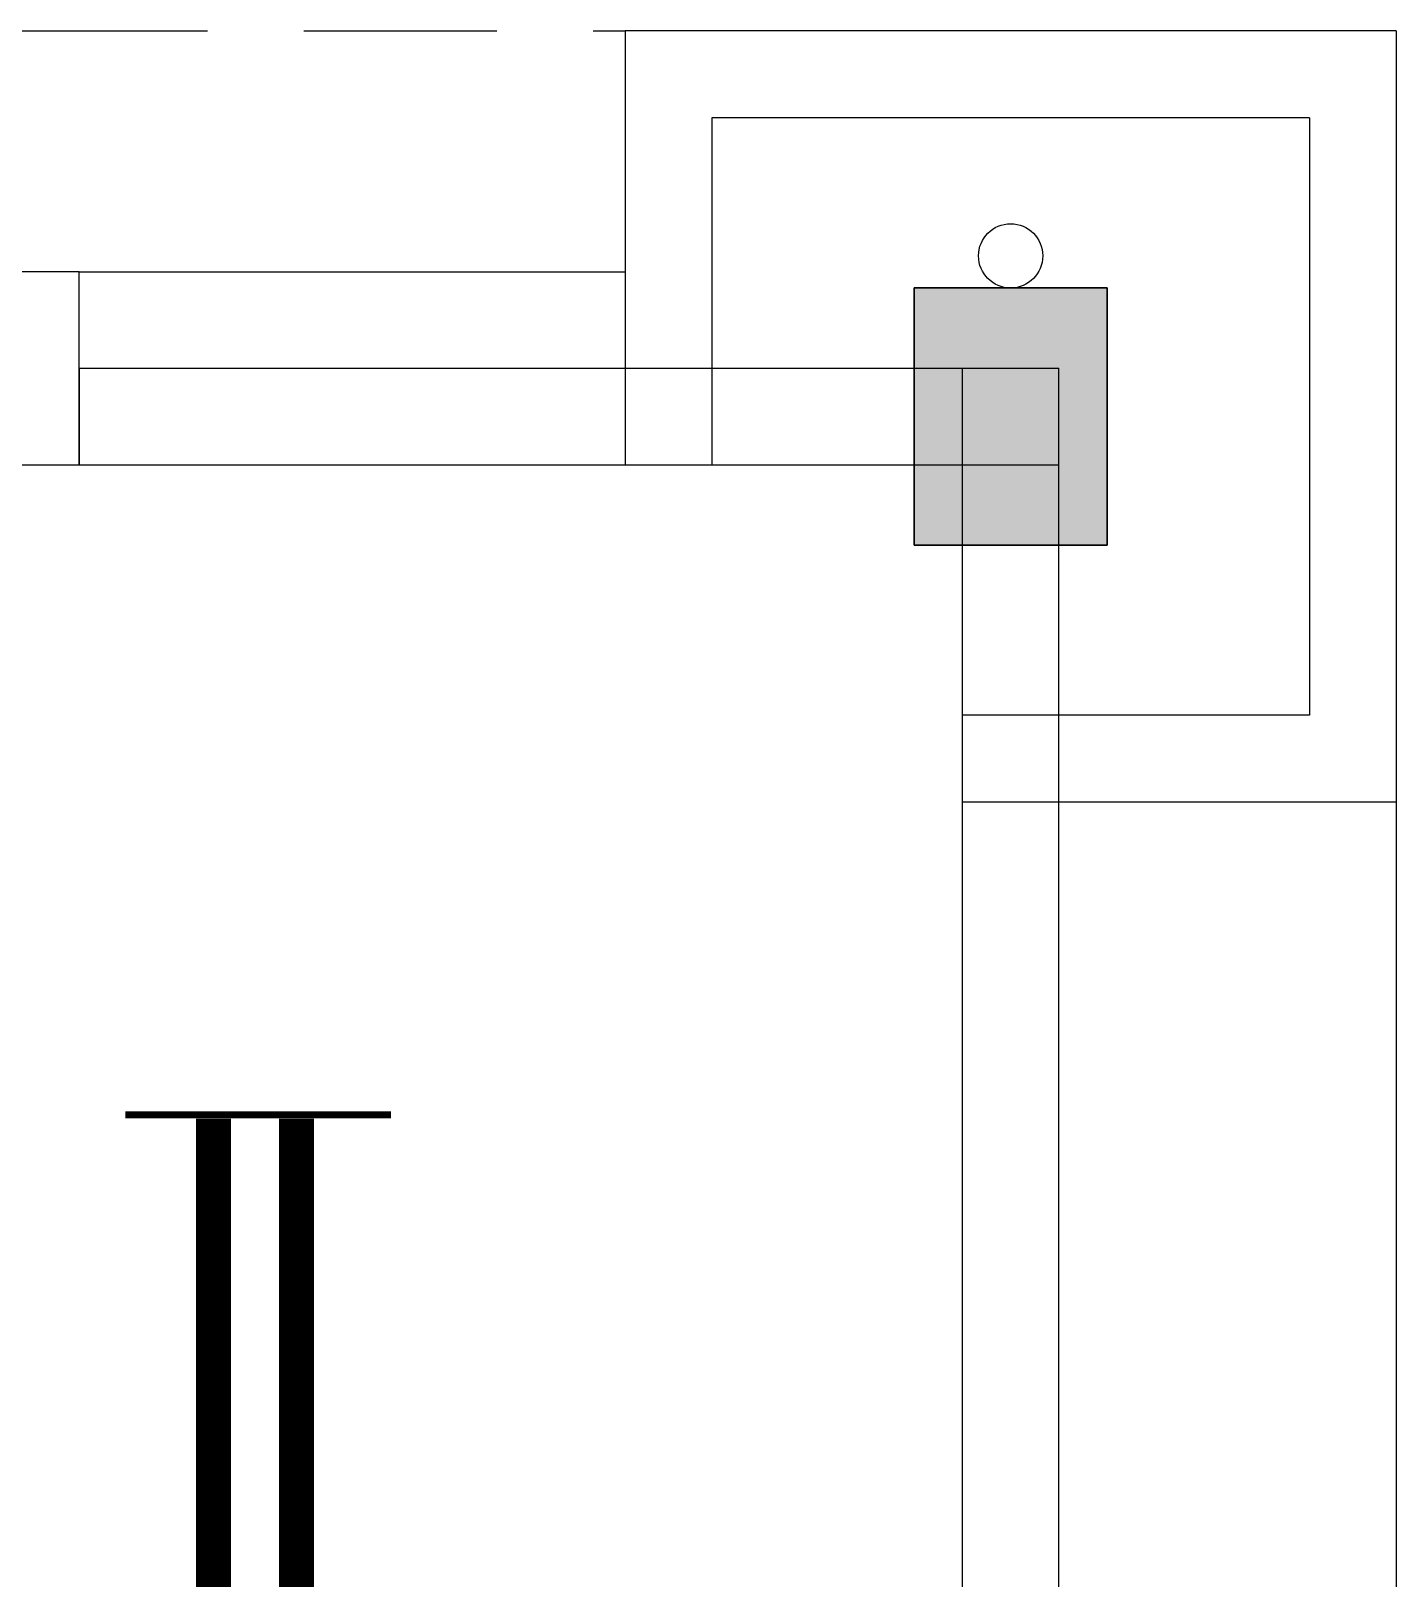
# Model space of a CAD drawing. Header units: inches. Extents: x 16928 to 514628, y -1471 to 241387.
# Drawn here: x 179930 to 182055, y 52708 to 55115 of the extents above; entities that cross this region are included whole.
import ezdxf

# ---------------------------------------------------------------- set-up
doc = ezdxf.new("R2010")
doc.units = ezdxf.units.IN
doc.header["$MEASUREMENT"] = 0
doc.linetypes.add('HIDDEN', pattern=[0.375, 0.25, -0.125])
doc.layers.add('COLUMN', color=8, linetype='Continuous', lineweight=30)
for name, color, linetype in [('DOWNPIPE', 8, 'Continuous'), ('FITTING', 8, 'Continuous'), ('LW', 2, 'Continuous'), ('WALL', 1, 'Continuous'), ('WIN', 9, 'Continuous')]:
    doc.layers.add(name, color=color, linetype=linetype)

msp = doc.modelspace()

# ---------------------------------------------------------------- linework, layer by layer
at = {"layer": 'COLUMN'}
msp.add_lwpolyline([(181605, 54715.4), (181305, 54715.4), (181305, 54315.4), (181605, 54315.4)], close=True, dxfattribs=at)
msp.add_solid([(181605, 54715.4), (181305, 54715.4), (181605, 54315.4), (181305, 54315.4)], dxfattribs=at)
at = {"layer": 'DOWNPIPE'}
msp.add_circle((181455, 54765.4), 50, dxfattribs=at)
at = {"layer": 'FITTING', "color": 3}
for points, const_width in [([(180076.7, 53428.4), (180361.8, 53428.4)], 10.9), ([(180214.3, 52522.5), (180214.3, 53422.5)], 54.6), ([(180215.4, 53428.4), (180490.7, 53428.4)], 10.9), ([(180343.2, 52522.5), (180343.2, 53422.5)], 54.6)]:
    msp.add_lwpolyline(points, dxfattribs=dict(at, const_width=const_width))
at = {"layer": 'LW', "linetype": 'HIDDEN', "ltscale": 1200}
msp.add_line((174055, 55115.4), (180855, 55115.4), dxfattribs=at)
at = {"layer": 'LW'}
msp.add_line((180005, 54740.4), (180855, 54740.4), dxfattribs=at)
at = {"layer": 'WALL'}
for p, q in [((182055, 55115.4), (180855, 55115.4)), ((180855, 55115.4), (180855, 54440.4)), ((182055, 55115.4), (182055, 53915.4)), ((181920, 54980.4), (180990, 54980.4)), ((180990, 54980.4), (180990, 54440.4)), ((181920, 54980.4), (181920, 54050.4)), ((180005, 54590.4), (181530, 54590.4)), ((180005, 54590.4), (180005, 54440.4)), ((181380, 51940.4), (181380, 54590.4)), ((181530, 51940.4), (181530, 54590.4)), ((179855, 54440.4), (181530, 54440.4)), ((181920, 54050.4), (181380, 54050.4)), ((182055, 53915.4), (181380, 53915.4))]:
    msp.add_line(p, q, dxfattribs=at)
msp.add_lwpolyline([(179855, 54440.4), (180005, 54440.4), (180005, 54740.4), (179855, 54740.4)], close=True, dxfattribs=at)
at = {"layer": 'WIN'}
msp.add_line((182055, 53915.4), (182055, 52615.4), dxfattribs=at)

doc.saveas('drawing.dxf')
